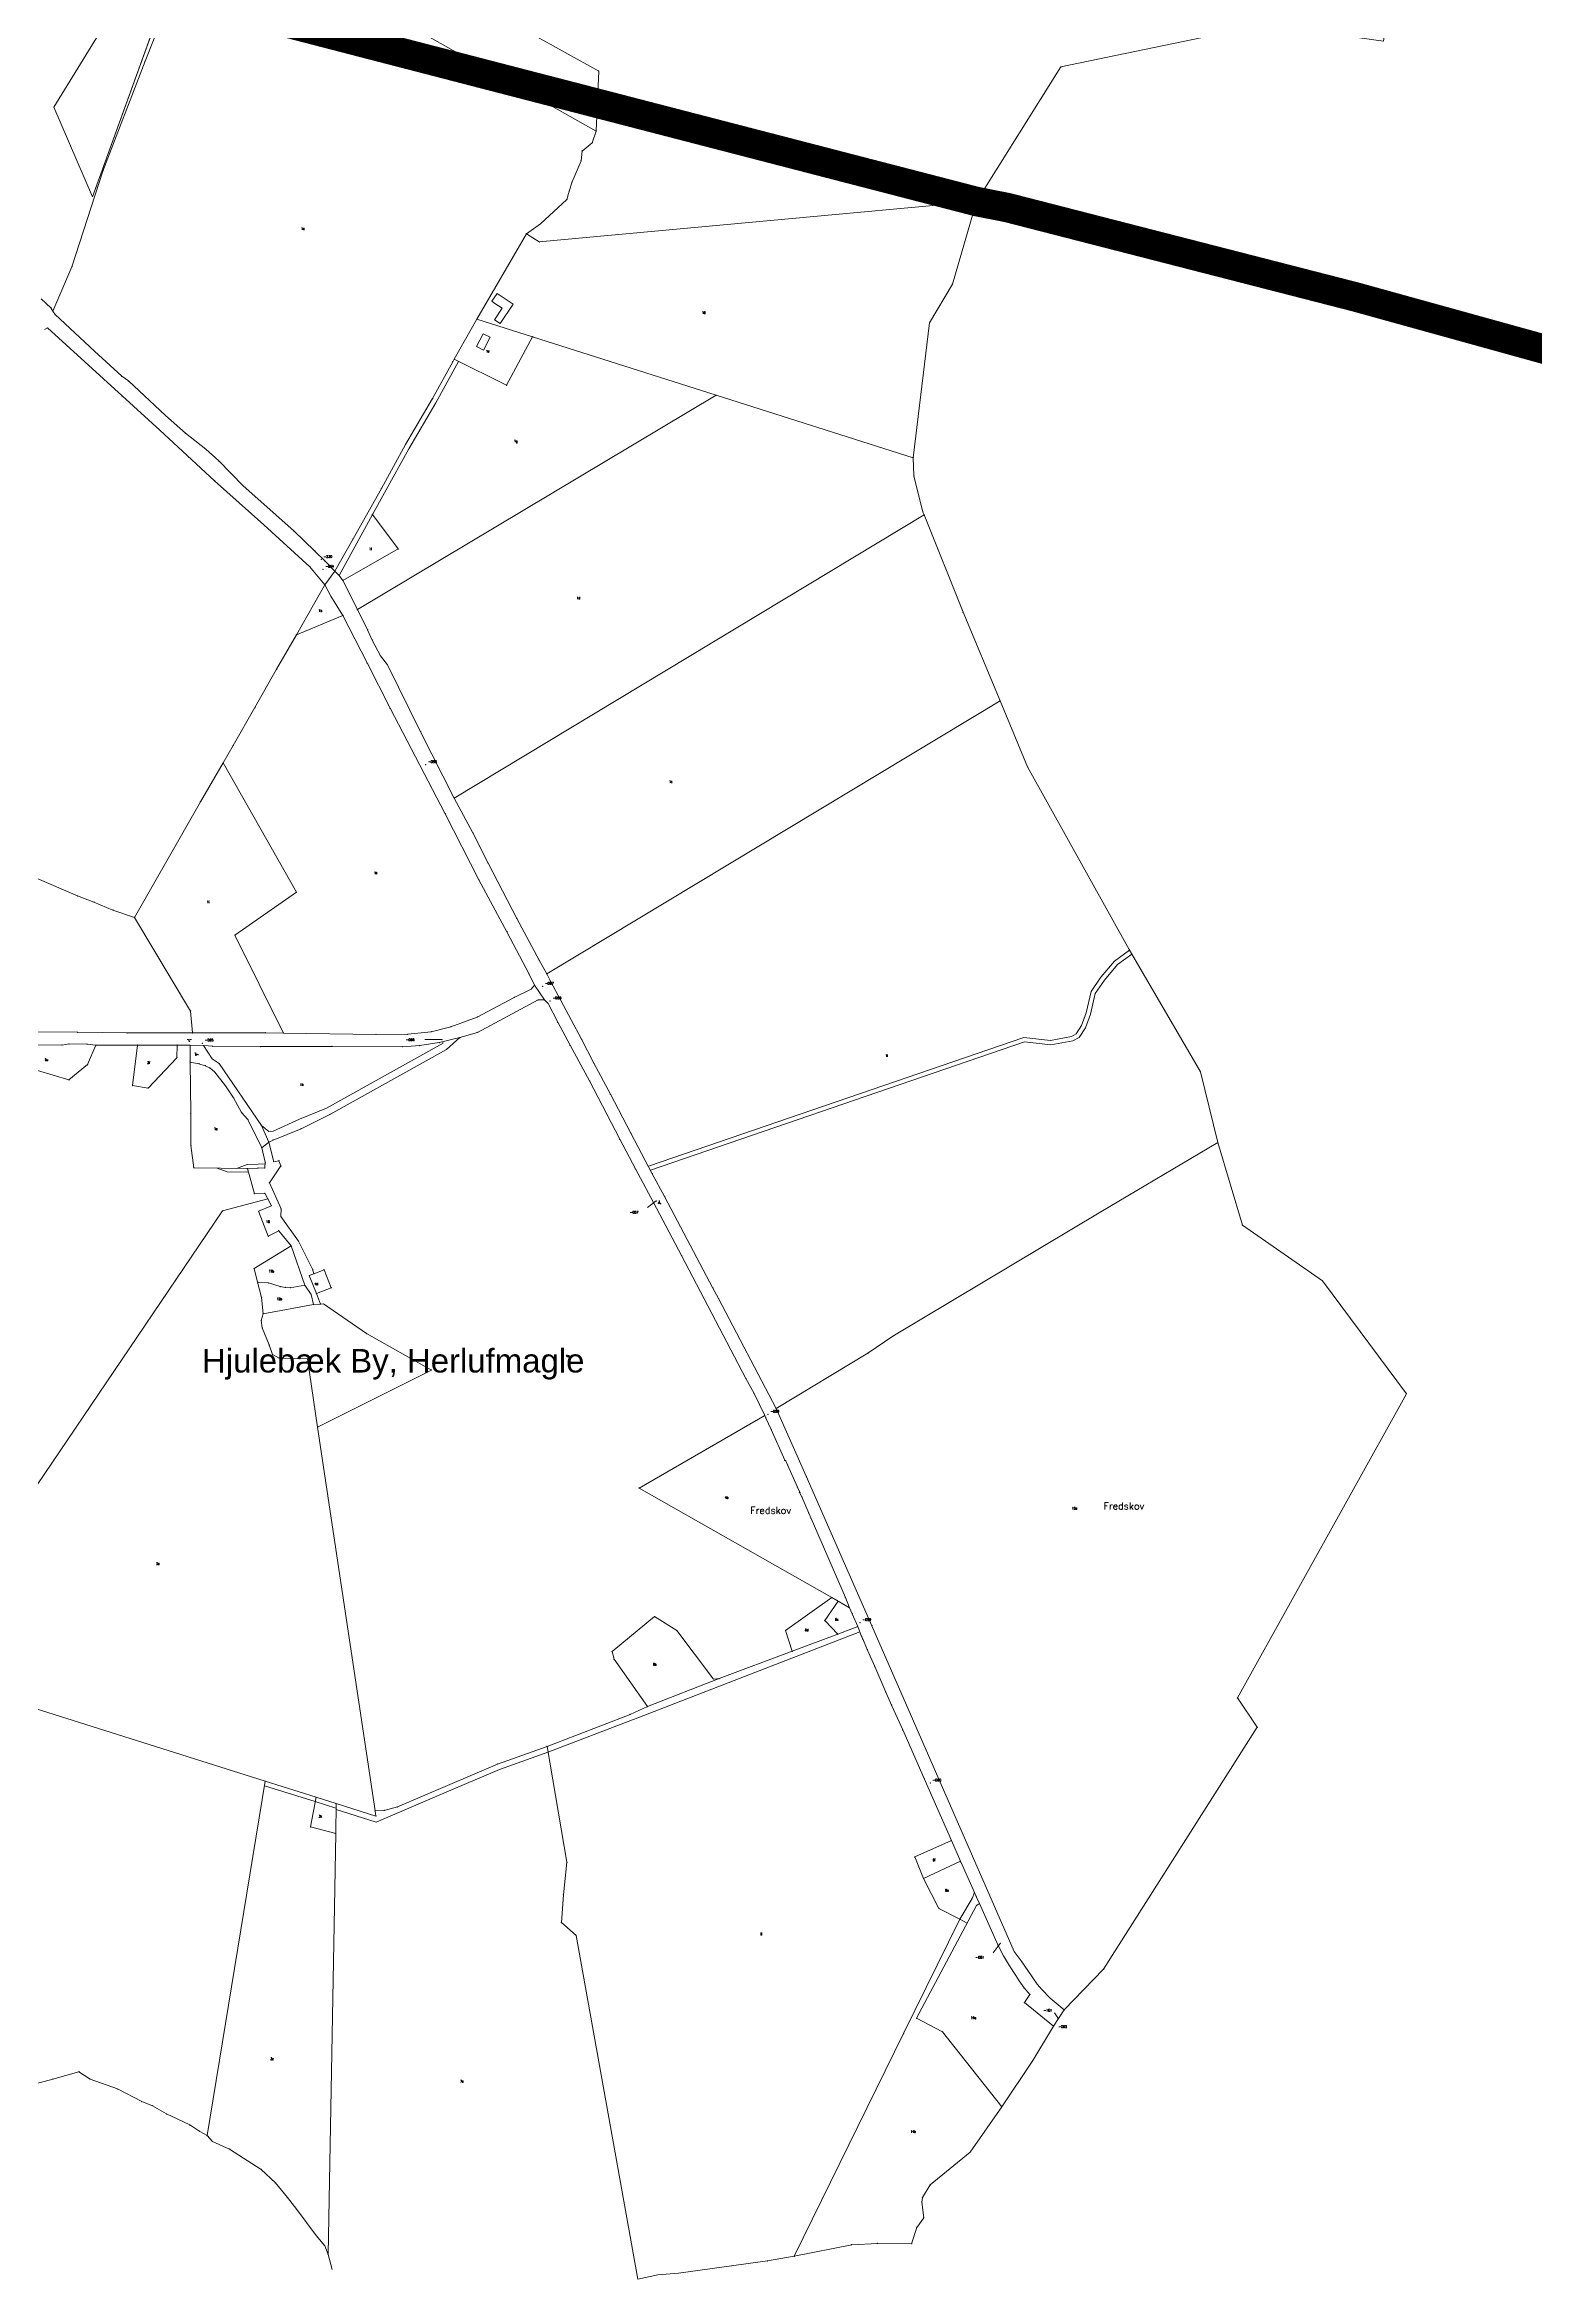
# Model space of a CAD drawing. Header units: millimetres. Extents: x 672113 to 680957, y 6130092 to 6137781.
# Drawn here: x 676256 to 677521, y 6130130 to 6132027 of the extents above; entities that cross this region are included whole.
import ezdxf

# ---------------------------------------------------------------- set-up
doc = ezdxf.new("R2010")
doc.units = ezdxf.units.MM
doc.header["$LTSCALE"] = 0.5
for name, color, linetype, lineweight in [('ADMN_GR', 1, 'Continuous', 5), ('bygning', 1, 'Continuous', 5), ('FREDSKOV', 1, 'Continuous', 5), ('FRSKOV_L', 1, 'Continuous', 5), ('MILJOE', 1, 'Continuous', 5), ('OPTAGETVEJ', 1, 'Continuous', 5), ('skel', 142, 'Continuous', 5), ('SKELKREDS', 1, 'Continuous', 5), ('SKELPKT', 1, 'Continuous', 5), ('SKOV_TEKST', 1, 'Continuous', 5)]:
    doc.layers.add(name, color=color, linetype=linetype, lineweight=lineweight)
for name, color, linetype, lineweight, plot in [('FIKS_PILE', 9, 'Continuous', 5, False), ('FIKS_TEKST', 6, 'Continuous', 5, False), ('FIKSPUNKT', 1, 'Continuous', 5, False)]:
    doc.layers.add(name, color=color, linetype=linetype, lineweight=lineweight, plot=plot)
for name, color, linetype in [('Forsyningsområde', 100, 'Continuous'), ('MATRNR', 12, 'Continuous'), ('Tekst-stor', 7, 'Continuous')]:
    doc.layers.add(name, color=color, linetype=linetype)
doc.styles.add('Ariel', font='arial.ttf')
doc.styles.get("Standard").update_dxf_attribs({"font": 'romans.shx', "width": 0.75})

# ---------------------------------------------------------------- blocks, each defined once
blk = doc.blocks.new('270555_270555.DWG_FMEBLOCK4')
at = {"layer": 'FIKS_PILE', "color": 6}
blk.add_line((-7.3, 0), (7.3, 0), dxfattribs=at)
blk = doc.blocks.new('270555_270555.DWG_FMEBLOCK5')
at = {"layer": 'FIKS_PILE', "color": 6}
blk.add_line((-1.4, 2.2), (1.4, -2.2), dxfattribs=at)
blk = doc.blocks.new('270555_270555.DWG_FMEBLOCK6')
at = {"layer": 'FIKS_PILE', "color": 6}
blk.add_line((-3, -4), (3, 4), dxfattribs=at)
blk = doc.blocks.new('270555_270555.DWG_FMEBLOCK7')
at = {"layer": 'FIKS_PILE', "color": 6}
blk.add_line((-3.7, -2.8), (3.7, 2.8), dxfattribs=at)

msp = doc.modelspace()

# ---------------------------------------------------------------- linework, layer by layer
at = {"layer": 'ADMN_GR', "color": 220}
for p, q in [((676669.1, 6132036.2), (676726.1, 6132004.5)), ((676669.1, 6132036.2), (676726.1, 6132004.5)), ((676726.1, 6132004.5), (676723.9, 6131953.6)), ((676726.1, 6132004.5), (676723.9, 6131953.6)), ((676723.9, 6131953.6), (676720.6, 6131943.7)), ((676723.9, 6131953.6), (676720.6, 6131943.7)), ((676711.9, 6131936.6), (676711.1, 6131928.4)), ((676711.9, 6131936.6), (676711.1, 6131928.4)), ((676720.6, 6131943.7), (676711.9, 6131936.6)), ((676720.6, 6131943.7), (676711.9, 6131936.6)), ((676711.1, 6131928.4), (676703.4, 6131910.5)), ((676711.1, 6131928.4), (676703.4, 6131910.5)), ((676699, 6131895.6), (676676.5, 6131874.8)), ((676699, 6131895.6), (676676.5, 6131874.8)), ((676701, 6131902.7), (676699, 6131895.6)), ((676701, 6131902.7), (676699, 6131895.6)), ((676703.4, 6131910.5), (676701, 6131902.7)), ((676703.4, 6131910.5), (676701, 6131902.7)), ((676675.5, 6131859.6), (677046.7, 6131893.8)), ((676675.5, 6131859.6), (677046.7, 6131893.8)), ((677046.7, 6131893.8), (677026.2, 6131823.7)), ((677046.7, 6131893.8), (677073.1, 6131888.6)), ((677073.1, 6131888.6), (677368.4, 6131812.8)), ((676622.6, 6131794), (676664.6, 6131866.5)), ((676622.6, 6131794), (676664.6, 6131866.5)), ((676676.5, 6131874.8), (676664.6, 6131866.5)), ((676676.5, 6131874.8), (676664.6, 6131866.5)), ((676664.6, 6131866.5), (676675.5, 6131859.6)), ((676664.6, 6131866.5), (676675.5, 6131859.6)), ((677026.2, 6131823.7), (677006.8, 6131791)), ((677368.4, 6131812.8), (677638.5, 6131738)), ((676603.4, 6131760), (676622.6, 6131794)), ((676603.4, 6131760), (676622.6, 6131794)), ((677006.8, 6131791), (676993, 6131676.3)), ((676585.1, 6131726.6), (676602.2, 6131757.8)), ((676585.1, 6131726.6), (676602.2, 6131757.8)), ((676602.2, 6131757.8), (676603.4, 6131760)), ((676602.2, 6131757.8), (676603.4, 6131760)), ((676562.1, 6131687.7), (676585.1, 6131726.6)), ((676562.1, 6131687.7), (676585.1, 6131726.6)), ((676541.6, 6131650.3), (676562.1, 6131687.7)), ((676541.6, 6131650.3), (676562.1, 6131687.7)), ((676993, 6131676.3), (676993.5, 6131661)), ((676517.6, 6131607.4), (676541.6, 6131650.3)), ((676517.6, 6131607.4), (676541.6, 6131650.3)), ((676993.5, 6131661), (677001.1, 6131630.2)), ((677001.1, 6131630.2), (677002.3, 6131627.9)), ((677002.3, 6131627.9), (677035.2, 6131545.3)), ((676502.1, 6131580.2), (676517.6, 6131607.4)), ((676502.1, 6131580.2), (676517.6, 6131607.4)), ((676493.7, 6131568.6), (676502.1, 6131580.2)), ((676493.7, 6131568.6), (676502.1, 6131580.2)), ((676493.7, 6131568.6), (676469.5, 6131526.1)), ((676493.7, 6131568.6), (676469.5, 6131526.1)), ((677035.2, 6131545.3), (677066.6, 6131470.1)), ((676469.5, 6131526.1), (676452.7, 6131496.8)), ((676469.5, 6131526.1), (676452.7, 6131496.8)), ((676452.7, 6131496.8), (676434.2, 6131464.3)), ((676452.7, 6131496.8), (676434.2, 6131464.3)), ((676434.2, 6131464.3), (676415.8, 6131432.1)), ((676434.2, 6131464.3), (676415.8, 6131432.1)), ((677066.6, 6131470.1), (677089.9, 6131413.9)), ((676415.8, 6131432.1), (676407.2, 6131417.4)), ((676415.8, 6131432.1), (676407.2, 6131417.4)), ((676407.2, 6131417.4), (676388, 6131384.4)), ((676407.2, 6131417.4), (676388, 6131384.4)), ((677089.9, 6131413.9), (677176.2, 6131259.1)), ((676388, 6131384.4), (676332, 6131286.3)), ((676388, 6131384.4), (676332, 6131286.3)), ((676247.4, 6131320.2), (676283.8, 6131304.5)), ((676247.4, 6131320.2), (676283.8, 6131304.5)), ((676283.8, 6131304.5), (676297.7, 6131299.3)), ((676283.8, 6131304.5), (676297.7, 6131299.3)), ((676297.7, 6131299.3), (676313.8, 6131292.5)), ((676297.7, 6131299.3), (676313.8, 6131292.5)), ((676332, 6131286.3), (676313.8, 6131292.5)), ((676332, 6131286.3), (676313.8, 6131292.5)), ((677176.2, 6131259.1), (677236.6, 6131155.2)), ((677236.6, 6131155.2), (677251.3, 6131095.1)), ((677251.3, 6131095.1), (677272.3, 6131025.1)), ((677272.3, 6131025.1), (677340.1, 6130977.9)), ((677340.1, 6130977.9), (677411.4, 6130881.9)), ((677268.1, 6130623.8), (677411.4, 6130881.9)), ((677284.8, 6130598.9), (677268.1, 6130623.8)), ((677154.4, 6130393.5), (677284.8, 6130598.9)), ((677154.4, 6130393.5), (677121.1, 6130359)), ((677121.1, 6130359), (677112, 6130345.3)), ((677112, 6130345.3), (677094.5, 6130316.1)), ((676284.9, 6130306.5), (676262.8, 6130300.3)), ((676294.4, 6130300.3), (676284.9, 6130306.5)), ((677094.5, 6130316.1), (677068.1, 6130276.8)), ((676262.8, 6130300.3), (676248.1, 6130296.3)), ((676317.6, 6130292), (676294.4, 6130300.3)), ((676338.2, 6130281.2), (676317.6, 6130292)), ((676347.4, 6130277.7), (676338.2, 6130281.2)), ((676359.3, 6130270.8), (676347.4, 6130277.7)), ((676378.9, 6130261.4), (676359.3, 6130270.8)), ((677041.1, 6130238.2), (677068.1, 6130276.8)), ((676387.4, 6130255.9), (676378.9, 6130261.4)), ((676393.7, 6130252.3), (676387.4, 6130255.9)), ((676398.2, 6130247.4), (676393.7, 6130252.3)), ((676412.7, 6130240.9), (676398.2, 6130247.4)), ((676439.6, 6130223.7), (676412.7, 6130240.9)), ((677007.4, 6130210.5), (677041.1, 6130238.2)), ((676451.7, 6130212.2), (676439.6, 6130223.7)), ((676461.8, 6130199.7), (676451.7, 6130212.2)), ((677000.7, 6130199.7), (677007.4, 6130210.5)), ((676469.9, 6130189.5), (676461.8, 6130199.7)), ((676486.1, 6130167.7), (676469.9, 6130189.5)), ((677000.3, 6130196), (677000.7, 6130199.7)), ((677001.8, 6130182.6), (677000.3, 6130196)), ((676995.9, 6130174.3), (676991.5, 6130160.5)), ((676995.9, 6130174.3), (677001.8, 6130182.6)), ((676493.5, 6130158.9), (676486.1, 6130167.7)), ((676496.3, 6130151.5), (676493.5, 6130158.9)), ((676499.9, 6130138.8), (676496.3, 6130151.5)), ((676891.9, 6130150), (676869.2, 6130146)), ((676891.9, 6130150), (676940.7, 6130159.7)), ((676940.7, 6130159.7), (676962.5, 6130160.8)), ((676962.5, 6130160.8), (676991.5, 6130160.5)), ((676869.2, 6130146), (676793.7, 6130135.6))]:
    msp.add_line(p, q, dxfattribs=at)
at = {"layer": 'bygning'}
for points in [[(676639.7, 6131815.8, 41.5), (676635.2, 6131809.2, 41.2), (676638, 6131807.3, 41.2), (676644, 6131803.3, 41.2), (676637.5, 6131793.5, 41.2), (676642.4, 6131790.3, 41.2), (676653.3, 6131806.8, 41.5)], [(676627.9, 6131781.6, 40.5), (676622.3, 6131770.7, 40.5), (676628.3, 6131767.6, 40.5), (676633.9, 6131778.6, 40.5)]]:
    msp.add_polyline3d(points, close=True, dxfattribs=at)
at = {"layer": 'FIKSPUNKT', "color": 6}
for p in [(676490.5, 6131590), (676491.9, 6131581.7), (676579.3, 6131415.8), (676678.4, 6131227.7), (676684.8, 6131215.4), (676389.7, 6131179.5), (676593.1, 6131182.6), (676774.8, 6131045.6), (676869.7, 6130864.6), (676947.8, 6130687.6), (677007.3, 6130551.5), (677066.9, 6130415.5), (677114.1, 6130348.6), (677115.5, 6130352.2)]:
    msp.add_point(p, dxfattribs=at)
at = {"layer": 'Forsyningsområde', "const_width": 25}
msp.add_lwpolyline([(673980.5, 6132210.5), (674229, 6132096.8), (674510.8, 6132101.5), (674742.8, 6132127.8), (674981.4, 6132168.2), (675119.3, 6132205.4), (675260.5, 6132244.8), (675488.5, 6132253.2), (676428.1, 6132054), (677046.7, 6131893.8), (677073.1, 6131888.6), (677368.4, 6131812.8), (677638.5, 6131738)], dxfattribs=at)
at = {"layer": 'FREDSKOV', "color": 7}
for points in [[(676164, 6132157.7), (676173.5, 6132155.9), (676183.5, 6132155.9), (676208.5, 6132149.9), (676259.5, 6132145.9), (676310.5, 6132139.9), (676336.5, 6132127.9), (676331.5, 6132075.9), (676325.5, 6132057.9), (676306.5, 6132043.9), (676263.5, 6131973.9), (676296.5, 6131897.9), (676400.2, 6132184.8), (676386.5, 6132192.1), (676330.7, 6132221.3), (676277.8, 6132248.1), (676226.4, 6132280.3), (676214, 6132286.2), (676208.4, 6132289.8), (676206.4, 6132275.8), (676202, 6132258.4), (676198.1, 6132246.4), (676195.4, 6132237.4), (676185.9, 6132212.7)], [(677046.7, 6131893.8), (677073.1, 6131888.6), (677368.4, 6131812.8), (677638.5, 6131738), (677845.3, 6131677.6), (678176.8, 6131593.5), (678192.7, 6131589.8), (678220.6, 6131584.9), (678179.6, 6131939.7), (678222.5, 6131998.2), (678220.4, 6132009.4), (678194, 6132006), (678046.5, 6131986.9), (677861.9, 6132035), (677815.3, 6132046.8), (677728.4, 6132045.5), (677394, 6132042.3), (677392, 6132030), (677345.3, 6132036.4), (677346.2, 6132041.7), (677281.6, 6132040.6), (677237, 6132032.6), (677118.2, 6132008)], [(676876.6, 6130869.5), (676902.1, 6130812), (676957.9, 6130685), (677078.7, 6130408.5), (677084.6, 6130400.6), (677090.2, 6130392.4), (677098.2, 6130380.8), (677102.1, 6130376.3), (677109, 6130369.1), (677121.1, 6130359), (677154.4, 6130393.5), (677284.8, 6130598.9), (677268.1, 6130623.8), (677411.4, 6130881.9), (677340.1, 6130977.9), (677272.3, 6131025.1), (677251.3, 6131095.1), (677152.2, 6131036.5), (676975.5, 6130930.8), (676954.5, 6130916.4)], [(676866.9, 6130863.6), (676760.3, 6130801.9), (676923.8, 6130709), (676929.2, 6130705.9), (676938.8, 6130700.4), (676935.4, 6130709), (676906.2, 6130776.1), (676904.3, 6130780.7), (676898.4, 6130794.4), (676896.4, 6130798.2), (676896.8, 6130798.4), (676894.6, 6130802.8), (676886.3, 6130821.5), (676884.7, 6130825.1), (676883.9, 6130825.5), (676872.5, 6130851.6), (676867.9, 6130861.3)]]:
    msp.add_lwpolyline(points, close=True, dxfattribs=at)
at = {"layer": 'FRSKOV_L', "color": 64, "true_color": 0x5fa000}
for p, q in [((676296.5, 6131897.9), (676400.2, 6132184.8)), ((676306.5, 6132043.9), (676263.5, 6131973.9)), ((677237, 6132032.6), (677118.2, 6132008)), ((677118.2, 6132008), (677046.7, 6131893.8)), ((676263.5, 6131973.9), (676296.5, 6131897.9)), ((677046.7, 6131893.8), (677073.1, 6131888.6)), ((677073.1, 6131888.6), (677368.4, 6131812.8)), ((677368.4, 6131812.8), (677638.5, 6131738)), ((677251.3, 6131095.1), (677152.2, 6131036.5)), ((677272.3, 6131025.1), (677251.3, 6131095.1)), ((677152.2, 6131036.5), (676975.5, 6130930.8)), ((677340.1, 6130977.9), (677272.3, 6131025.1)), ((677411.4, 6130881.9), (677340.1, 6130977.9)), ((676975.5, 6130930.8), (676954.5, 6130916.4)), ((676954.5, 6130916.4), (676876.6, 6130869.5)), ((677268.1, 6130623.8), (677411.4, 6130881.9)), ((676866.9, 6130863.6), (676760.3, 6130801.9)), ((676867.9, 6130861.3), (676866.9, 6130863.6)), ((676872.5, 6130851.6), (676867.9, 6130861.3)), ((676883.9, 6130825.5), (676872.5, 6130851.6)), ((676876.6, 6130869.5), (676902.1, 6130812)), ((676884.7, 6130825.1), (676883.9, 6130825.5)), ((676886.3, 6130821.5), (676884.7, 6130825.1)), ((676894.6, 6130802.8), (676886.3, 6130821.5)), ((676760.3, 6130801.9), (676923.8, 6130709)), ((676896.8, 6130798.4), (676894.6, 6130802.8)), ((676896.4, 6130798.2), (676896.8, 6130798.4)), ((676898.4, 6130794.4), (676896.4, 6130798.2)), ((676904.3, 6130780.7), (676898.4, 6130794.4)), ((676902.1, 6130812), (676957.9, 6130685)), ((676906.2, 6130776.1), (676904.3, 6130780.7)), ((676935.4, 6130709), (676906.2, 6130776.1)), ((676923.8, 6130709), (676929.2, 6130705.9)), ((676929.2, 6130705.9), (676938.8, 6130700.4)), ((676938.8, 6130700.4), (676935.4, 6130709)), ((676957.9, 6130685), (677078.7, 6130408.5)), ((677284.8, 6130598.9), (677268.1, 6130623.8)), ((677154.4, 6130393.5), (677284.8, 6130598.9)), ((677078.7, 6130408.5), (677084.6, 6130400.6)), ((677084.6, 6130400.6), (677090.2, 6130392.4)), ((677090.2, 6130392.4), (677098.2, 6130380.8)), ((677098.2, 6130380.8), (677102.1, 6130376.3)), ((677121.1, 6130359), (677154.4, 6130393.5)), ((677102.1, 6130376.3), (677109, 6130369.1)), ((677109, 6130369.1), (677121.1, 6130359))]:
    msp.add_line(p, q, dxfattribs=at)
at = {"layer": 'MILJOE', "color": 7}
msp.add_lwpolyline([(676891.9, 6130150), (676984.8, 6130338.9), (677032.5, 6130436), (677014.7, 6130445.1), (677001.7, 6130470.5), (676994.2, 6130488.9), (677025.3, 6130502.9), (677002.3, 6130555.4), (676984, 6130596.7), (676974.5, 6130617.8), (676969.6, 6130628.8), (676960.2, 6130650.4), (676953.9, 6130664.8), (676950.1, 6130673.9), (676949.1, 6130676), (676945.9, 6130684.3), (676928.8, 6130677.9), (676890.3, 6130663.4), (676828.2, 6130640.2), (676767.3, 6130616.5), (676752.6, 6130609.8), (676682.2, 6130582.7), (676699.1, 6130484.3), (676696.1, 6130456.8), (676694.3, 6130433.1), (676706.8, 6130422.3), (676759.3, 6130130.4), (676776.1, 6130134.3), (676793.7, 6130135.6), (676869.2, 6130146)], close=True, dxfattribs=at)
at = {"layer": 'OPTAGETVEJ', "color": 8}
for p, q in [((676607.1, 6131758.1), (676587.8, 6131723)), ((676587.8, 6131723), (676564.9, 6131684)), ((676564.9, 6131684), (676544.3, 6131646.7)), ((676544.3, 6131646.7), (676534, 6131628.3)), ((677163.7, 6131249), (677176.5, 6131258.4)), ((677166.3, 6131246.2), (677178.5, 6131255)), ((677176.5, 6131258.4), (677176.6, 6131258.4)), ((677178.5, 6131255), (677178.5, 6131255.1)), ((677143.8, 6131223.4), (677152.1, 6131235.5)), ((677147.4, 6131221.8), (677155.2, 6131233.1)), ((677152.1, 6131235.5), (677163.7, 6131249)), ((677155.2, 6131233.1), (677166.3, 6131246.2)), ((677139.7, 6131205.2), (677143.8, 6131223.4)), ((677143.4, 6131204.1), (677147.4, 6131221.8)), ((677131.2, 6131187.4), (677135.7, 6131194.4)), ((677133.8, 6131184.4), (677139.2, 6131192.6)), ((677135.7, 6131194.4), (677139.7, 6131205.2)), ((677139.2, 6131192.6), (677143.4, 6131204.1)), ((676593.9, 6131179.4), (676495, 6131124.3)), ((676593.9, 6131179.4), (676593.5, 6131180.6)), ((677086.8, 6131184.4), (676768.2, 6131075.1)), ((677087.3, 6131180.5), (676770, 6131071.7)), ((677086.8, 6131184.4), (677109.5, 6131181.9)), ((677087.3, 6131180.5), (677109.7, 6131178)), ((677109.5, 6131181.9), (677127.1, 6131185.2)), ((677109.7, 6131178), (677128.4, 6131181.6)), ((677127.1, 6131185.2), (677131.2, 6131187.4)), ((677128.4, 6131181.6), (677133.8, 6131184.4)), ((676495, 6131124.3), (676472, 6131115.1)), ((676446, 6131104.4), (676439.8, 6131109.5)), ((676449.7, 6131104.8), (676446, 6131104.4)), ((676472, 6131115.1), (676449.7, 6131104.8)), ((676402.3, 6131073.5), (676410.7, 6131070.3)), ((676428.7, 6131070), (676410.7, 6131070.3)), ((676427.7, 6131076.4), (676418.6, 6131073.2)), ((676427.7, 6131076.4), (676437, 6131076.8)), ((676437, 6131076.8), (676442.9, 6131077)), ((676947.6, 6130679.9), (676755.5, 6130605.6)), ((676754.6, 6130605.2), (676683.8, 6130578.2)), ((676755.5, 6130605.6), (676754.6, 6130605.2)), ((676683.8, 6130578.2), (676641.7, 6130563.1)), ((676485.5, 6130535.8), (676442.5, 6130549.3)), ((676641.7, 6130563.1), (676602.6, 6130546.4)), ((676503, 6130530.3), (676485.5, 6130535.8)), ((676503.1, 6130530.2), (676503, 6130530.3)), ((676537.2, 6130518.4), (676503.1, 6130529.2)), ((676537.2, 6130518.4), (676602.6, 6130546.4)), ((677032.5, 6130436), (677038.7, 6130432.7))]:
    msp.add_line(p, q, dxfattribs=at)
at = {"layer": 'skel', "color": 40}
for p, q in [((676391, 6132139.2), (676341, 6132012.9)), ((676723.9, 6131953.6), (676564.8, 6132043.2)), ((677118.2, 6132008), (677237, 6132032.6)), ((676341, 6132012.9), (676305.3, 6131919.7)), ((677046.7, 6131893.8), (677118.2, 6132008)), ((676305.3, 6131919.7), (676279, 6131838.4)), ((676279, 6131838.4), (676262.7, 6131800.8)), ((676261.1, 6131803.7), (676252.9, 6131811.1)), ((676262.7, 6131800.8), (676261.1, 6131803.7)), ((676262.7, 6131800.8), (676264.7, 6131797.8)), ((676255.6, 6131785.3), (676258.3, 6131786.6)), ((676258.3, 6131786.6), (676321.6, 6131728.9)), ((676264.7, 6131797.8), (676298.1, 6131766.9)), ((676622.6, 6131794), (676669.9, 6131779)), ((676298.1, 6131766.9), (676321.3, 6131745.5)), ((676669.9, 6131779), (676647.8, 6131737.9)), ((676669.9, 6131779), (676825.8, 6131729.4)), ((676321.3, 6131745.5), (676326.9, 6131741.5)), ((676647.8, 6131737.9), (676603.4, 6131760)), ((676321.6, 6131728.9), (676353.5, 6131699.8)), ((676326.9, 6131741.5), (676358.4, 6131712.1)), ((676825.8, 6131729.4), (676521.3, 6131547.5)), ((676825.8, 6131729.4), (676993, 6131676.3)), ((676358.4, 6131712.1), (676375.3, 6131697.2)), ((676353.5, 6131699.8), (676400.1, 6131656.9)), ((676375.3, 6131697.2), (676392.7, 6131683.5)), ((676392.7, 6131683.5), (676403.6, 6131673.7)), ((676403.6, 6131673.7), (676424.3, 6131652.5)), ((676400.1, 6131656.9), (676441.9, 6131619.4)), ((676424.3, 6131652.5), (676467.2, 6131614.3)), ((676441.9, 6131619.4), (676481, 6131583.9)), ((676467.2, 6131614.3), (676485.2, 6131597.2)), ((676505.8, 6131576.5), (676534, 6131628.3)), ((676534, 6131628.3), (676555.9, 6131599)), ((677002.3, 6131627.9), (676603.4, 6131387.3)), ((676485.2, 6131597.2), (676493.8, 6131588.5)), ((676555.9, 6131599), (676509, 6131572.3)), ((676481, 6131583.9), (676493.7, 6131568.6)), ((676493.8, 6131588.5), (676502.1, 6131580.2)), ((676502.1, 6131580.2), (676505.8, 6131576.5)), ((676505.8, 6131576.5), (676509, 6131572.3)), ((676509, 6131572.3), (676521.3, 6131547.5)), ((676498.7, 6131558.8), (676493.7, 6131568.6)), ((676508.9, 6131542.6), (676498.7, 6131558.8)), ((676508.9, 6131542.6), (676469.5, 6131526.1)), ((676529.4, 6131502.2), (676508.9, 6131542.6)), ((676521.3, 6131547.5), (676529.9, 6131530.4)), ((676529.9, 6131530.4), (676533.8, 6131521.6)), ((676533.8, 6131521.6), (676540.7, 6131508.3)), ((676549, 6131463.7), (676529.4, 6131502.2)), ((676540.7, 6131508.3), (676546.7, 6131500.7)), ((676546.7, 6131500.7), (676574.8, 6131443.8)), ((676595.8, 6131374.2), (676549, 6131463.7)), ((677066.6, 6131470.1), (676681.9, 6131238.3)), ((676574.8, 6131443.8), (676603.4, 6131387.3)), ((676469.5, 6131307.6), (676407.2, 6131417.4)), ((676603.4, 6131387.3), (676619.3, 6131357.9)), ((676624.4, 6131318.1), (676595.8, 6131374.2)), ((676619.3, 6131357.9), (676632.1, 6131332.4)), ((676632.1, 6131332.4), (676656.4, 6131285.4)), ((676469.5, 6131307.6), (676417.3, 6131271.1)), ((676648.1, 6131274), (676624.4, 6131318.1)), ((676332, 6131286.3), (676379.7, 6131206.7)), ((676417.3, 6131271.1), (676458.4, 6131188.1)), ((676666.9, 6131238.2), (676648.1, 6131274)), ((676656.4, 6131285.4), (676675.6, 6131249.9)), ((676675.6, 6131249.9), (676681.9, 6131238.3)), ((676671.4, 6131228.7), (676666.9, 6131238.2)), ((676685.1, 6131232.2), (676681.9, 6131238.3)), ((676711.5, 6131182.9), (676685.1, 6131232.2)), ((676623, 6131201.6), (676654.4, 6131218.3)), ((676674.5, 6131216.2), (676623.1, 6131188.7)), ((676654.4, 6131218.3), (676668.8, 6131225.4)), ((676668.8, 6131225.4), (676671.4, 6131228.7)), ((676679.9, 6131216.2), (676671.4, 6131228.7)), ((676679.9, 6131216.2), (676674.5, 6131216.2)), ((676683, 6131213.3), (676679.9, 6131216.2)), ((676683, 6131213.3), (676691.3, 6131197.3)), ((676379.7, 6131206.7), (676381.4, 6131188.2)), ((676583.9, 6131189.2), (676600.6, 6131193.4)), ((676600.6, 6131193.4), (676623, 6131201.6)), ((676691.3, 6131197.3), (676701.7, 6131177.7)), ((676221.3, 6131189), (676283.8, 6131188.8)), ((676223.9, 6131178.5), (676270.5, 6131177.9)), ((676270.5, 6131177.9), (676276.6, 6131178.9)), ((676276.6, 6131178.9), (676291.9, 6131178.8)), ((676283.8, 6131188.8), (676325.6, 6131188.2)), ((676291.9, 6131178.8), (676299.3, 6131177.7)), ((676292.3, 6131161.3), (676299.3, 6131177.7)), ((676299.3, 6131177.7), (676334.5, 6131177.9)), ((676325.6, 6131188.2), (676381.4, 6131188.2)), ((676334.5, 6131177.9), (676330.4, 6131143.5)), ((676334.5, 6131177.9), (676368.2, 6131177.9)), ((676368.2, 6131177.9), (676368.1, 6131167.1)), ((676368.2, 6131177.9), (676379.2, 6131177.7)), ((676379.3, 6131163.5), (676379.2, 6131177.7)), ((676390.7, 6131177.4), (676379.2, 6131177.7)), ((676381.4, 6131188.2), (676443.2, 6131188.3)), ((676390.7, 6131177.4), (676398.1, 6131166.1)), ((676398.5, 6131176.9), (676390.7, 6131177.4)), ((676439.2, 6131176.6), (676398.5, 6131176.9)), ((676499.7, 6131176.7), (676439.2, 6131176.6)), ((676443.2, 6131188.3), (676458.4, 6131188.1)), ((676458.4, 6131188.1), (676536.9, 6131187)), ((676497.9, 6131119.1), (676596.8, 6131174.2)), ((676559.5, 6131176.4), (676499.7, 6131176.7)), ((676536.9, 6131187), (676563.9, 6131187.1)), ((676574.2, 6131177.4), (676559.5, 6131176.4)), ((676563.9, 6131187.1), (676583.9, 6131189.2)), ((676590.7, 6131180), (676574.2, 6131177.4)), ((676608.2, 6131184.2), (676590.7, 6131180)), ((676596.8, 6131174.2), (676608.2, 6131184.2)), ((676623.1, 6131188.7), (676608.2, 6131184.2)), ((676701.7, 6131177.7), (676718.3, 6131147.4)), ((676722, 6131162.4), (676711.5, 6131182.9)), ((676223.1, 6131164.2), (676276.4, 6131148.3)), ((676276.4, 6131148.3), (676292.3, 6131161.3)), ((676343.6, 6131141.4), (676368.1, 6131167.1)), ((676379.3, 6131163.5), (676379.8, 6131120)), ((676386.7, 6131162), (676379.3, 6131163.5)), ((676392.1, 6131160.3), (676386.7, 6131162)), ((676396, 6131158.5), (676392.1, 6131160.3)), ((676400.2, 6131154.9), (676396, 6131158.5)), ((676398.1, 6131166.1), (676403.8, 6131162.2)), ((676409.3, 6131143.2), (676400.2, 6131154.9)), ((676403.8, 6131162.2), (676439.8, 6131109.5)), ((676736, 6131136.1), (676722, 6131162.4)), ((676330.4, 6131143.5), (676343.6, 6131141.4)), ((676416.1, 6131133), (676409.3, 6131143.2)), ((676718.3, 6131147.4), (676743.9, 6131098)), ((676753.4, 6131103), (676736, 6131136.1)), ((676379.8, 6131120), (676380, 6131092.7)), ((676422.9, 6131120.7), (676416.1, 6131133)), ((676428.3, 6131114.6), (676422.9, 6131120.7)), ((676473.4, 6131106.9), (676497.9, 6131119.1)), ((676440, 6131090.7), (676428.3, 6131114.6)), ((676439.8, 6131109.5), (676446, 6131095.6)), ((676449.7, 6131097.2), (676473.4, 6131106.9)), ((676743.9, 6131098), (676757.2, 6131072.8)), ((676771.5, 6131068.7), (676753.4, 6131103)), ((676380, 6131092.7), (676382.4, 6131073.8)), ((676440, 6131090.7), (676446, 6131095.6)), ((676443, 6131078.5), (676440, 6131090.7)), ((676442.6, 6131073.7), (676443, 6131078.5)), ((676446, 6131095.6), (676449.7, 6131097.2)), ((676450.3, 6131078.9), (676446, 6131095.6)), ((676454.6, 6131079.7), (676450.3, 6131078.9)), ((676456.3, 6131075.3), (676454.6, 6131079.7)), ((677251.3, 6131095.1), (677152.2, 6131036.5)), ((676382.4, 6131073.8), (676427.9, 6131073.1)), ((676437, 6131073.5), (676427.9, 6131073.1)), ((676427.9, 6131073.1), (676433.9, 6131051.7)), ((676442.6, 6131073.7), (676437, 6131073.5)), ((676446.5, 6131061), (676456.3, 6131075.3)), ((676456.4, 6131038.8), (676446.5, 6131061)), ((676757.2, 6131072.8), (676772.4, 6131044.4)), ((676781.9, 6131049.4), (676771.5, 6131068.7)), ((676445.1, 6131047.5), (676406.8, 6131037.2)), ((676433.9, 6131051.7), (676442.6, 6131052.2)), ((676448.3, 6131041.5), (676437.4, 6131036.9)), ((676442.6, 6131052.2), (676445.1, 6131047.5)), ((676445.1, 6131047.5), (676448.3, 6131041.5)), ((676772.4, 6131044.4), (676796.4, 6130999.3)), ((676823, 6130971.6), (676781.9, 6131049.4)), ((676406.8, 6131037.2), (676143.3, 6130648)), ((676437.4, 6131036.9), (676445.6, 6131015.7)), ((676456.3, 6131032.5), (676456.4, 6131038.8)), ((676471.2, 6131011.6), (676456.3, 6131032.5)), ((677152.2, 6131036.5), (676975.5, 6130930.8)), ((676433.5, 6130988.2), (676464.9, 6131007.4)), ((676445.6, 6131015.7), (676454.5, 6131020.3)), ((676454.5, 6131020.3), (676464.9, 6131007.4)), ((676464.9, 6131007.4), (676476.5, 6130974.1)), ((676483.2, 6130987.7), (676471.2, 6131011.6)), ((676436.5, 6130976.8), (676433.5, 6130988.2)), ((676480.4, 6130982.2), (676484.4, 6130983.8)), ((676483.2, 6130987.7), (676484.4, 6130983.8)), ((676492.9, 6130987.2), (676484.4, 6130983.8)), ((676492.9, 6130987.2), (676499, 6130972)), ((676796.4, 6130999.3), (676851, 6130894.8)), ((676436.5, 6130976.8), (676439.9, 6130963.7)), ((676436.5, 6130976.8), (676445.7, 6130976)), ((676445.7, 6130976), (676455.8, 6130972.9)), ((676455.8, 6130972.9), (676460, 6130972.2)), ((676460, 6130972.2), (676464.3, 6130972)), ((676464.3, 6130972), (676476.5, 6130974.1)), ((676476.5, 6130974.1), (676481.9, 6130966.3)), ((676486.5, 6130967), (676480.4, 6130982.2)), ((676481.9, 6130966.3), (676484.1, 6130957.8)), ((676499, 6130972), (676486.5, 6130967)), ((676490, 6130958.1), (676486.5, 6130967)), ((676827.7, 6130962.7), (676823, 6130971.6)), ((676441.2, 6130949.8), (676439.6, 6130944.2)), ((676439.9, 6130963.7), (676441.2, 6130949.8)), ((676484.1, 6130957.8), (676441.2, 6130949.8)), ((676484.1, 6130957.8), (676490, 6130958.1)), ((676492.5, 6130958.2), (676490, 6130958.1)), ((676529, 6130933), (676492.5, 6130958.2)), ((676876.6, 6130869.5), (676827.7, 6130962.7)), ((676439.6, 6130944.2), (676440.5, 6130937.8)), ((676440.5, 6130937.8), (676446.3, 6130923.4)), ((676584.1, 6130902), (676529, 6130933)), ((676975.5, 6130930.8), (676954.5, 6130916.4)), ((676446.3, 6130923.4), (676449.3, 6130915.2)), ((676449.3, 6130915.2), (676454.7, 6130912.3)), ((676454.7, 6130912.3), (676479, 6130911.6)), ((676479, 6130911.6), (676487.5, 6130853.5)), ((676954.5, 6130916.4), (676876.6, 6130869.5)), ((676487.5, 6130853.5), (676584.1, 6130902)), ((676851, 6130894.8), (676857.8, 6130882.2)), ((676857.8, 6130882.2), (676866.9, 6130863.6)), ((676487.5, 6130853.5), (676536.3, 6130527.9)), ((676866.9, 6130863.6), (676760.3, 6130801.9)), ((676866.9, 6130863.6), (676867.9, 6130861.3)), ((676867.9, 6130861.3), (676872.5, 6130851.6)), ((676872.5, 6130851.6), (676883.9, 6130825.5)), ((676902.1, 6130812), (676876.6, 6130869.5)), ((676883.9, 6130825.5), (676884.7, 6130825.1)), ((676884.7, 6130825.1), (676886.3, 6130821.5)), ((676886.3, 6130821.5), (676894.6, 6130802.8)), ((676760.3, 6130801.9), (676923.8, 6130709)), ((676894.6, 6130802.8), (676896.8, 6130798.4)), ((676896.8, 6130798.4), (676896.4, 6130798.2)), ((676896.4, 6130798.2), (676898.4, 6130794.4)), ((676898.4, 6130794.4), (676904.3, 6130780.7)), ((676957.9, 6130685), (676902.1, 6130812)), ((676904.3, 6130780.7), (676906.2, 6130776.1)), ((676906.2, 6130776.1), (676935.4, 6130709)), ((676884.6, 6130680.9), (676923.8, 6130709)), ((676917.8, 6130689.4), (676929.2, 6130705.9)), ((676923.8, 6130709), (676929.2, 6130705.9)), ((676938.8, 6130700.4), (676929.2, 6130705.9)), ((676935.4, 6130709), (676938.8, 6130700.4)), ((676938.8, 6130700.4), (676941.2, 6130695.3)), ((676737.3, 6130663.1), (676773.3, 6130692.8)), ((676773.3, 6130692.8), (676792.3, 6130680.9)), ((676792.3, 6130680.9), (676823.3, 6130639.8)), ((676884.6, 6130680.9), (676890.3, 6130663.4)), ((676917.8, 6130689.4), (676928.8, 6130677.9)), ((676945.9, 6130684.3), (676928.8, 6130677.9)), ((676941.2, 6130695.3), (676945.9, 6130684.3)), ((676945.9, 6130684.3), (676949.1, 6130676)), ((676957.9, 6130685), (677078.7, 6130408.5)), ((676739, 6130656.7), (676737.3, 6130663.1)), ((676828.2, 6130640.2), (676890.3, 6130663.4)), ((676928.8, 6130677.9), (676890.3, 6130663.4)), ((676949.1, 6130676), (676950.1, 6130673.9)), ((676950.1, 6130673.9), (676953.9, 6130664.8)), ((676953.9, 6130664.8), (676960.2, 6130650.4)), ((676767.3, 6130616.5), (676739, 6130656.7)), ((676969.6, 6130628.8), (676960.2, 6130650.4)), ((676767.3, 6130616.5), (676828.2, 6130640.2)), ((676823.3, 6130639.8), (676828.2, 6130640.2)), ((676969.6, 6130628.8), (676974.5, 6130617.8)), ((676246.8, 6130615.1), (676443.1, 6130553.1)), ((676682.2, 6130582.7), (676752.6, 6130609.8)), ((676767.3, 6130616.5), (676752.6, 6130609.8)), ((676984, 6130596.7), (676974.5, 6130617.8)), ((676984, 6130596.7), (677002.3, 6130555.4)), ((676555.2, 6130531.3), (676640.1, 6130567.6)), ((676640.1, 6130567.6), (676682.2, 6130582.7)), ((676699.1, 6130484.3), (676682.2, 6130582.7)), ((676443.1, 6130553.1), (676393.7, 6130252.3)), ((676486.2, 6130539.5), (676443.1, 6130553.1)), ((677002.3, 6130555.4), (677025.3, 6130502.9)), ((676486.2, 6130539.5), (676481.5, 6130514.4)), ((676503.1, 6130534.2), (676486.2, 6130539.5)), ((676503.1, 6130534.2), (676502.8, 6130508.7)), ((676536.9, 6130523.5), (676503.1, 6130534.2)), ((676536.3, 6130527.9), (676544, 6130528.4)), ((676544, 6130528.4), (676555.2, 6130531.3)), ((676481.5, 6130514.4), (676502.8, 6130508.7)), ((676536.9, 6130523.5), (676536.3, 6130527.9)), ((676502.8, 6130508.7), (676496.3, 6130151.5)), ((676994.2, 6130488.9), (677025.3, 6130502.9)), ((677033, 6130485.3), (677025.3, 6130502.9)), ((676699.1, 6130484.3), (676696.1, 6130456.8)), ((676994.2, 6130488.9), (677001.7, 6130470.5)), ((677033, 6130485.3), (677001.7, 6130470.5)), ((677033, 6130485.3), (677033.3, 6130484.7)), ((677033.3, 6130484.7), (677044.8, 6130458.8)), ((676696.1, 6130456.8), (676694.3, 6130433.1)), ((677014.7, 6130445.1), (677001.7, 6130470.5)), ((677042.8, 6130453.7), (677032.5, 6130436)), ((677044.8, 6130458.8), (677042.8, 6130453.7)), ((677046.4, 6130455.3), (677044.8, 6130458.8)), ((677049.1, 6130449.3), (677046.4, 6130455.3)), ((676984.8, 6130338.9), (677032.5, 6130436)), ((677046.7, 6130447.7), (676995.8, 6130352)), ((677032.5, 6130436), (677014.7, 6130445.1)), ((677049.1, 6130449.3), (677046.7, 6130447.7)), ((677049.1, 6130449.3), (677065, 6130413.8)), ((676694.3, 6130433.1), (676706.8, 6130422.3)), ((676706.8, 6130422.3), (676759.3, 6130130.4)), ((677069.6, 6130404.8), (677065, 6130413.8)), ((677074.7, 6130396.3), (677069.6, 6130404.8)), ((677079.9, 6130388.3), (677074.7, 6130396.3)), ((677084.6, 6130400.6), (677078.7, 6130408.5)), ((677090.2, 6130392.4), (677084.6, 6130400.6)), ((677082.9, 6130383.7), (677079.9, 6130388.3)), ((677087, 6130377.7), (677082.9, 6130383.7)), ((677091.9, 6130372.2), (677087, 6130377.7)), ((677098.2, 6130380.8), (677090.2, 6130392.4)), ((677102.1, 6130376.3), (677098.2, 6130380.8)), ((677087.3, 6130365.3), (677091.9, 6130372.2)), ((677112, 6130345.3), (677087.3, 6130365.3)), ((677109, 6130369.1), (677102.1, 6130376.3)), ((677109, 6130369.1), (677121.1, 6130359)), ((676984.8, 6130338.9), (676891.9, 6130150)), ((676995.8, 6130352), (677017.7, 6130340.5)), ((677017.7, 6130340.5), (677068.1, 6130276.8))]:
    msp.add_line(p, q, dxfattribs=at)
at = {"layer": 'SKELKREDS', "color": 250, "true_color": 0x333333}
for p in [(676341, 6132012.9), (676723.9, 6131953.6), (676723.9, 6131953.6), (676305.3, 6131919.7), (676279, 6131838.4), (676261.1, 6131803.7), (676262.7, 6131800.8), (676258.3, 6131786.6), (676264.7, 6131797.8), (676298.1, 6131766.9), (676321.3, 6131745.5), (676321.6, 6131728.9), (676326.9, 6131741.5), (676358.4, 6131712.1), (676353.5, 6131699.8), (676375.3, 6131697.2), (676392.7, 6131683.5), (676403.6, 6131673.7), (676400.1, 6131656.9), (676424.3, 6131652.5), (676441.9, 6131619.4), (676467.2, 6131614.3), (676485.2, 6131597.2), (676481, 6131583.9), (676493.8, 6131588.5), (676502.1, 6131580.2), (676502.1, 6131580.2), (676505.8, 6131576.5), (676509, 6131572.3), (676493.7, 6131568.6), (676493.7, 6131568.6), (676498.7, 6131558.8), (676508.9, 6131542.6), (676529.9, 6131530.4), (676533.8, 6131521.6), (676529.4, 6131502.2), (676540.7, 6131508.3), (676546.7, 6131500.7), (676549, 6131463.7), (676574.8, 6131443.8), (676407.2, 6131417.4), (676407.2, 6131417.4), (676388, 6131384.4), (676388, 6131384.4), (676603.4, 6131387.3), (676595.8, 6131374.2), (676619.3, 6131357.9), (676632.1, 6131332.4), (676469.5, 6131307.6), (676624.4, 6131318.1), (676332, 6131286.3), (676332, 6131286.3), (676417.3, 6131271.1), (676648.1, 6131274), (676656.4, 6131285.4), (676675.6, 6131249.9), (676666.9, 6131238.2), (676681.9, 6131238.3), (676685.1, 6131232.2), (676654.4, 6131218.3), (676668.8, 6131225.4), (676671.4, 6131228.7), (676674.5, 6131216.2), (676679.9, 6131216.2), (676683, 6131213.3), (676600.6, 6131193.4), (676623, 6131201.6), (676691.3, 6131197.3), (676270.5, 6131177.9), (676276.6, 6131178.9), (676283.8, 6131188.8), (676291.9, 6131178.8), (676299.3, 6131177.7), (676325.6, 6131188.2), (676334.5, 6131177.9), (676368.2, 6131177.9), (676379.2, 6131177.7), (676381.4, 6131188.2), (676390.7, 6131177.4), (676398.5, 6131176.9), (676439.2, 6131176.6), (676443.2, 6131188.3), (676458.4, 6131188.1), (676499.7, 6131176.7), (676536.9, 6131187), (676559.5, 6131176.4), (676563.9, 6131187.1), (676574.2, 6131177.4), (676583.9, 6131189.2), (676590.7, 6131180), (676608.2, 6131184.2), (676623.1, 6131188.7), (676701.7, 6131177.7), (676711.5, 6131182.9), (676368.1, 6131167.1), (676722, 6131162.4), (676718.3, 6131147.4), (676736, 6131136.1), (676743.9, 6131098), (676753.4, 6131103), (676757.2, 6131072.8), (676771.5, 6131068.7), (676772.4, 6131044.4), (676781.9, 6131049.4), (676492.9, 6130987.2), (676796.4, 6130999.3), (676436.5, 6130976.8), (676445.7, 6130976), (676455.8, 6130972.9), (676460, 6130972.2), (676464.3, 6130972), (676476.5, 6130974.1), (676480.4, 6130982.2), (676481.9, 6130966.3), (676486.5, 6130967), (676499, 6130972), (676823, 6130971.6), (676439.9, 6130963.7), (676441.2, 6130949.8), (676484.1, 6130957.8), (676490, 6130958.1), (676492.5, 6130958.2), (676827.7, 6130962.7), (676439.6, 6130944.2), (676440.5, 6130937.8), (676529, 6130933), (676446.3, 6130923.4), (676449.3, 6130915.2), (676454.7, 6130912.3), (676479, 6130911.6), (676584.1, 6130902), (676851, 6130894.8), (676857.8, 6130882.2), (676487.5, 6130853.5), (676866.9, 6130863.6), (676867.9, 6130861.3), (676872.5, 6130851.6), (676876.6, 6130869.5), (676883.9, 6130825.5), (676884.7, 6130825.1), (676886.3, 6130821.5), (676894.6, 6130802.8), (676896.4, 6130798.2), (676896.8, 6130798.4), (676898.4, 6130794.4), (676902.1, 6130812), (676904.3, 6130780.7), (676906.2, 6130776.1), (676935.4, 6130709), (676938.8, 6130700.4), (676773.3, 6130692.8), (676792.3, 6130680.9), (676941.2, 6130695.3), (676945.9, 6130684.3), (676957.9, 6130685), (676737.3, 6130663.1), (676949.1, 6130676), (676950.1, 6130673.9), (676953.9, 6130664.8), (676739, 6130656.7), (676823.3, 6130639.8), (676828.2, 6130640.2), (676969.6, 6130628.8), (676767.3, 6130616.5), (676984, 6130596.7), (677002.3, 6130555.4), (677033, 6130485.3), (677033.3, 6130484.7), (677046.4, 6130455.3), (677065, 6130413.8), (677069.6, 6130404.8), (677074.7, 6130396.3), (677078.7, 6130408.5), (677084.6, 6130400.6), (677079.9, 6130388.3), (677082.9, 6130383.7), (677087, 6130377.7), (677090.2, 6130392.4), (677098.2, 6130380.8), (677087.3, 6130365.3), (677091.9, 6130372.2), (677102.1, 6130376.3), (677109, 6130369.1), (677121.1, 6130359), (677112, 6130345.3)]:
    msp.add_point(p, dxfattribs=at)
at = {"layer": 'SKELPKT', "color": 253, "true_color": 0x999999}
for p in [(677118.2, 6132008), (676726.1, 6132004.5), (676726.1, 6132004.5), (676711.9, 6131936.6), (676711.9, 6131936.6), (676720.6, 6131943.7), (676720.6, 6131943.7), (676711.1, 6131928.4), (676711.1, 6131928.4), (676699, 6131895.6), (676699, 6131895.6), (676701, 6131902.7), (676701, 6131902.7), (676703.4, 6131910.5), (676703.4, 6131910.5), (677046.7, 6131893.8), (677046.7, 6131893.8), (677073.1, 6131888.6), (676664.6, 6131866.5), (676664.6, 6131866.5), (676664.6, 6131866.5), (676675.5, 6131859.6), (676675.5, 6131859.6), (676676.5, 6131874.8), (676676.5, 6131874.8), (677026.2, 6131823.7), (677368.4, 6131812.8), (676622.6, 6131794), (676622.6, 6131794), (677006.8, 6131791), (676669.9, 6131779), (676602.2, 6131757.8), (676602.2, 6131757.8), (676603.4, 6131760), (676603.4, 6131760), (676585.1, 6131726.6), (676585.1, 6131726.6), (676647.8, 6131737.9), (676825.8, 6131729.4), (676562.1, 6131687.7), (676562.1, 6131687.7), (676993, 6131676.3), (676541.6, 6131650.3), (676541.6, 6131650.3), (676993.5, 6131661), (677001.1, 6131630.2), (676534, 6131628.3), (677002.3, 6131627.9), (676517.6, 6131607.4), (676517.6, 6131607.4), (676555.9, 6131599), (676521.3, 6131547.5), (677035.2, 6131545.3), (676469.5, 6131526.1), (676469.5, 6131526.1), (676452.7, 6131496.8), (676452.7, 6131496.8), (676434.2, 6131464.3), (676434.2, 6131464.3), (677066.6, 6131470.1), (676415.8, 6131432.1), (676415.8, 6131432.1), (677089.9, 6131413.9), (676283.8, 6131304.5), (676283.8, 6131304.5), (676297.7, 6131299.3), (676297.7, 6131299.3), (676313.8, 6131292.5), (676313.8, 6131292.5), (677176.2, 6131259.1), (676379.7, 6131206.7), (676596.8, 6131174.2), (676292.3, 6131161.3), (676379.3, 6131163.5), (676386.7, 6131162), (676392.1, 6131160.3), (676396, 6131158.5), (676398.1, 6131166.1), (676400.2, 6131154.9), (676403.8, 6131162.2), (677236.6, 6131155.2), (676276.4, 6131148.3), (676330.4, 6131143.5), (676343.6, 6131141.4), (676409.3, 6131143.2), (676379.8, 6131120), (676416.1, 6131133), (676422.9, 6131120.7), (676497.9, 6131119.1), (676428.3, 6131114.6), (676439.8, 6131109.5), (676473.4, 6131106.9), (676380, 6131092.7), (676440, 6131090.7), (676443, 6131078.5), (676446, 6131095.6), (676449.7, 6131097.2), (676450.3, 6131078.9), (676454.6, 6131079.7), (677251.3, 6131095.1), (676382.4, 6131073.8), (676427.9, 6131073.1), (676437, 6131073.5), (676442.6, 6131073.7), (676446.5, 6131061), (676456.3, 6131075.3), (676433.9, 6131051.7), (676442.6, 6131052.2), (676445.1, 6131047.5), (676448.3, 6131041.5), (676406.8, 6131037.2), (676437.4, 6131036.9), (676456.3, 6131032.5), (676456.4, 6131038.8), (677152.2, 6131036.5), (677272.3, 6131025.1), (676445.6, 6131015.7), (676454.5, 6131020.3), (676464.9, 6131007.4), (676471.2, 6131011.6), (676433.5, 6130988.2), (676483.2, 6130987.7), (676484.4, 6130983.8), (677340.1, 6130977.9), (676975.5, 6130930.8), (676954.5, 6130916.4), (677411.4, 6130881.9), (676760.3, 6130801.9), (676923.8, 6130709), (676929.2, 6130705.9), (676884.6, 6130680.9), (676917.8, 6130689.4), (676890.3, 6130663.4), (676928.8, 6130677.9), (676960.2, 6130650.4), (677268.1, 6130623.8), (676752.6, 6130609.8), (676974.5, 6130617.8), (677284.8, 6130598.9), (676443.1, 6130553.1), (676486.2, 6130539.5), (676503.1, 6130534.2), (676481.5, 6130514.4), (676536.9, 6130523.5), (676502.8, 6130508.7), (677025.3, 6130502.9), (676994.2, 6130488.9), (677001.7, 6130470.5), (677154.4, 6130393.5), (676984.8, 6130338.9), (676284.9, 6130306.5), (677094.5, 6130316.1), (676262.8, 6130300.3), (676294.4, 6130300.3), (676317.6, 6130292), (676338.2, 6130281.2), (676347.4, 6130277.7), (676359.3, 6130270.8), (676378.9, 6130261.4), (676387.4, 6130255.9), (676393.7, 6130252.3), (676398.2, 6130247.4), (676412.7, 6130240.9), (677041.1, 6130238.2), (676439.6, 6130223.7), (676451.7, 6130212.2), (677007.4, 6130210.5), (676461.8, 6130199.7), (676469.9, 6130189.5), (677000.3, 6130196), (677000.7, 6130199.7), (676995.9, 6130174.3), (677001.8, 6130182.6), (676486.1, 6130167.7), (676493.5, 6130158.9), (676496.3, 6130151.5), (676991.5, 6130160.5), (676869.2, 6130146)]:
    msp.add_point(p, dxfattribs=at)
at = {"layer": 'SKELPKT', "color": 250, "true_color": 0x333333}
for p in [(676640.1, 6130567.6), (676682.2, 6130582.7), (676544, 6130528.4), (676555.2, 6130531.3), (676536.3, 6130527.9), (676699.1, 6130484.3), (676696.1, 6130456.8), (677042.8, 6130453.7), (677044.8, 6130458.8), (677014.7, 6130445.1), (677032.5, 6130436), (677046.7, 6130447.7), (677049.1, 6130449.3), (676694.3, 6130433.1), (676706.8, 6130422.3), (676995.8, 6130352), (677017.7, 6130340.5), (677068.1, 6130276.8), (676891.9, 6130150), (676940.7, 6130159.7), (676962.5, 6130160.8)]:
    msp.add_point(p, dxfattribs=at)

# ---------------------------------------------------------------- block references
at = {"layer": 'FIKS_PILE', "color": 6}
for name, p in [('270555_270555.DWG_FMEBLOCK4', (676585.8, 6131182.6)), ('270555_270555.DWG_FMEBLOCK7', (676771.1, 6131042.8)), ('270555_270555.DWG_FMEBLOCK6', (677063.8, 6130411.5)), ('270555_270555.DWG_FMEBLOCK5', (677114.1, 6130354.4))]:
    msp.add_blockref(name, p, dxfattribs=at)

# ---------------------------------------------------------------- texts
at = {"layer": 'FIKS_TEKST'}
for s, p in [('-230', (676492.5, 6131591.5)), ('-054', (676494, 6131583.3)), ('-055', (676581.3, 6131417.4)), ('-097', (676680.4, 6131229.2)), ('-056', (676686.9, 6131216.9)), ('-095', (676391.7, 6131181.1)), ('-096', (676562.3, 6131181.4)), ('-057', (676752.4, 6131035)), ('-058', (676871.7, 6130866.1)), ('-059', (676949.8, 6130689.2)), ('-060', (677009.3, 6130553.1)), ('-061', (677045.7, 6130402.6)), ('-101', (677103.5, 6130357.7)), ('-062', (677116.1, 6130343.8))]:
    msp.add_text(s, height=2, dxfattribs=at).set_placement(p)
at = {"layer": 'MATRNR', "width": 0.75}
for s, p in [('1c', (676473.6, 6131869.8)), ('10', (676813.7, 6131798.4)), ('1e', (676630.4, 6131765.8)), ('1g', (676654.2, 6131689.5)), ('1f', (676531.2, 6131597.9)), ('1d', (676707.3, 6131556.3)), ('1b', (676488.3, 6131545.5)), ('1c', (676785.8, 6131400.4)), ('1k', (676535.4, 6131323)), ('1i', (676393.5, 6131298.2)), ('"c"', (676376.8, 6131181)), ('2u', (676255.9, 6131164.4)), ('2f', (676343, 6131161.9)), ('1l', (676969.3, 6131167.9)), ('1h', (676472.5, 6131143.4)), ('1a', (676399.7, 6131105.8)), ('16', (676443.9, 6131026.9)), ('11b', (676446, 6130985)), ('4d', (676484.9, 6130974.2)), ('12b', (676452.8, 6130961.5)), ('5', (676518.6, 6130908.7)), ('4a', (676698.3, 6130913.1)), ('4b', (676833.1, 6130792.9)), ('15a', (677127.6, 6130783.7)), ('3a', (676350.4, 6130736.8)), ('6d', (676901, 6130680.5)), ('6c', (676926.6, 6130689.4)), ('6b', (676772.1, 6130651.2)), ('3k', (676488.3, 6130522.3)), ('9f', (677009.5, 6130485.3)), ('9e', (677020.1, 6130459.5)), ('8', (676863.3, 6130422.4)), ('14a', (677041.9, 6130351.3)), ('3c', (676447.3, 6130316.5)), ('7a', (676608.5, 6130297.4)), ('14b', (676990.6, 6130254.8))]:
    msp.add_text(s, height=2, dxfattribs=at).set_placement(p)
for s, rotation, p in [('"d"', 326, (676382.3, 6131170.2)), ('"a"', 298, (676775.7, 6131045.3))]:
    msp.add_text(s, height=2, rotation=rotation, dxfattribs=at).set_placement(p)
at = {"layer": 'SKOV_TEKST', "color": 94}
for p in [(676854.6, 6130780), (677154.4, 6130783.8)]:
    msp.add_text('Fredskov', height=5.9, dxfattribs=at).set_placement(p)
at = {"layer": 'Tekst-stor', "style": 'Ariel'}
msp.add_text('Hjulebæk By, Herlufmagle', height=20, dxfattribs=at).set_placement((676389.4, 6130900))

doc.saveas('drawing.dxf')
